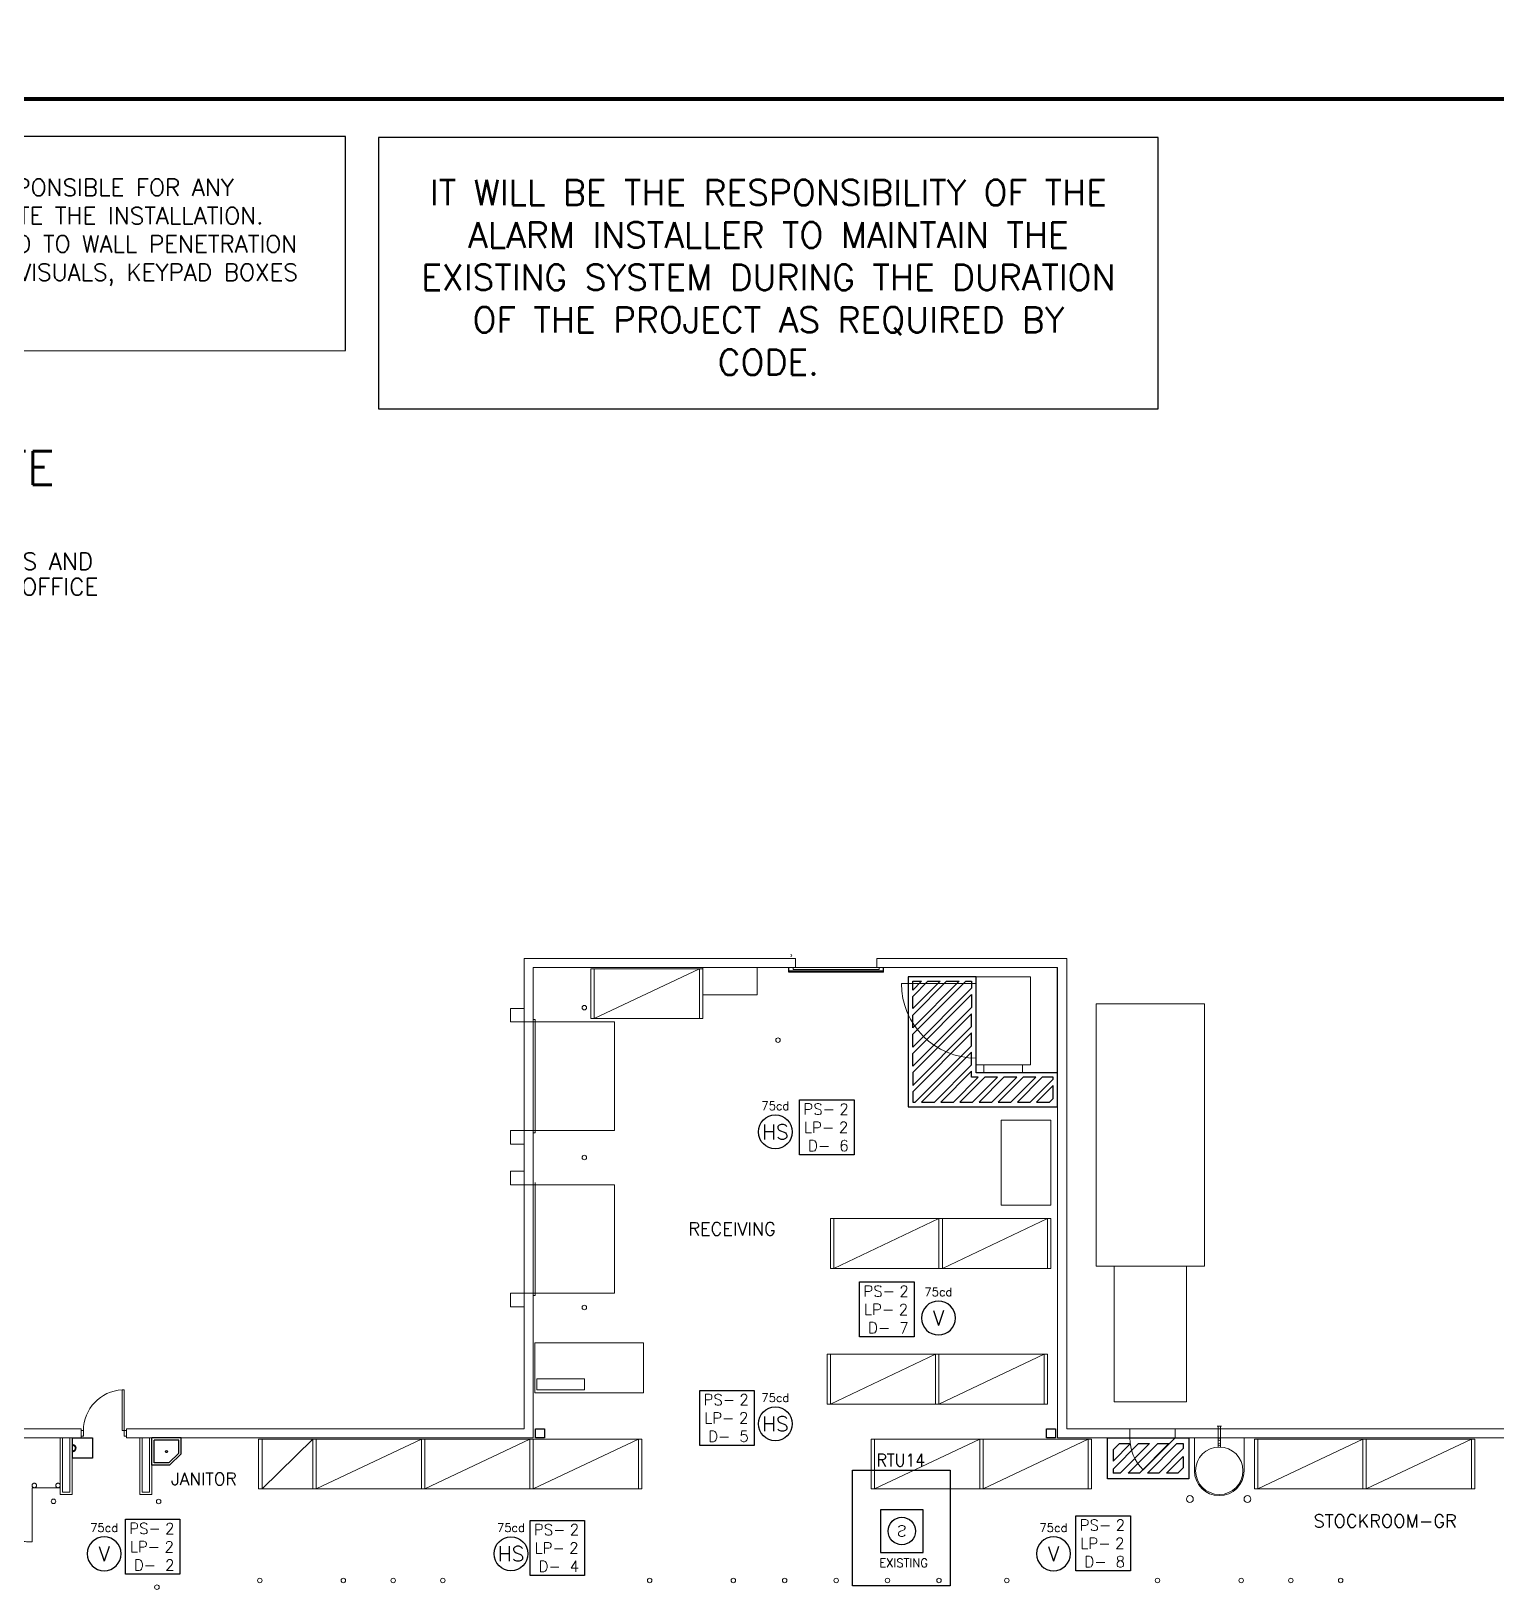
# Model space of a CAD drawing. Header units: inches. Extents: x 0 to 5040, y 0 to 3600.
# Drawn here: x 2420 to 3717, y 2221 to 3600 of the extents above; entities that cross this region are included whole.
import ezdxf
from ezdxf.enums import TextEntityAlignment as Align

# ---------------------------------------------------------------- set-up
doc = ezdxf.new("R2010")
doc.units = ezdxf.units.IN
doc.header["$LTSCALE"] = 240
doc.header["$MEASUREMENT"] = 0
for name, pattern in [('XBORDER$0$tb 30x42$0$TB$0$DOT2', [0.125, 0, -0.125]), ('XFLOOR$0$base-fp$0$DASHDOT', [1, 0.5, -0.25, 0, -0.25]), ('XFLOOR$0$base-fp$0$DASHDOT2', [0.5, 0.25, -0.125, 0, -0.125]), ('XFLOOR$0$base-fp$0$HIDDEN', [0.375, 0.25, -0.125])]:
    doc.linetypes.add(name, pattern=pattern)
doc.layers.get('0').update_dxf_attribs({"linetype": 'CONTINUOUS'})
for name, color, linetype in [('A010-001$0$G-ANNO-SYMB', 3, 'CONTINUOUS'), ('E-ALARM', 2, 'CONTINUOUS'), ('EFP10-R$0$G-ANNO-TEXT', 2, 'CONTINUOUS'), ('G-ANNO-TEXT', 2, 'CONTINUOUS'), ('INITIATING', 4, 'CONTINUOUS'), ('LEADER', 4, 'CONTINUOUS'), ('NOTIFICATION', 6, 'CONTINUOUS'), ('XBORDER$0$tb 30x42$0$g-anno-symb', 3, 'CONTINUOUS'), ('XFLOOR$0$base-fp$0$S-COLS_EXST', 8, 'CONTINUOUS')]:
    doc.layers.add(name, color=color, linetype=linetype)
for name, color, linetype, lineweight in [('XFLOOR$0$base-fp$0$A-CURB-INTR_EXST', 8, 'CONTINUOUS', 18), ('XFLOOR$0$base-fp$0$A-DOOR-EXTR_EXST', 8, 'CONTINUOUS', 18), ('XFLOOR$0$base-fp$0$A-DOOR-INTR_EXST', 8, 'CONTINUOUS', 18), ('XFLOOR$0$base-fp$0$A-EQPM-EXTR_EXST', 8, 'CONTINUOUS', 18), ('XFLOOR$0$base-fp$0$A-EQPM-INTR', 8, 'CONTINUOUS', 25), ('XFLOOR$0$base-fp$0$A-EQPM-INTR_EXST', 8, 'CONTINUOUS', 18), ('XFLOOR$0$base-fp$0$A-EQPM-INTR_TACTILE', 8, 'CONTINUOUS', 25), ('XFLOOR$0$base-fp$0$A-EQPM-RACK_EXST', 8, 'CONTINUOUS', 18), ('XFLOOR$0$base-fp$0$A-FLOR-PATT', 8, 'CONTINUOUS', 25), ('XFLOOR$0$base-fp$0$A-FLOR-PFIX', 8, 'CONTINUOUS', 25), ('XFLOOR$0$base-fp$0$A-FNCE-INTR_EXST', 8, 'XFLOOR$0$base-fp$0$DASHDOT', 18), ('XFLOOR$0$base-fp$0$A-SOFF-EXTR_EXST', 8, 'XFLOOR$0$base-fp$0$HIDDEN', 18), ('XFLOOR$0$base-fp$0$A-WALL-8PLY', 8, 'XFLOOR$0$base-fp$0$DASHDOT2', 50), ('XFLOOR$0$base-fp$0$A-WALL-EXTR_EXST', 8, 'CONTINUOUS', 18), ('XFLOOR$0$base-fp$0$A-WALL-INTR_EXST', 8, 'CONTINUOUS', 18)]:
    doc.layers.add(name, color=color, linetype=linetype, lineweight=lineweight)
doc.styles.add('A010-001$0$SIMPLEX', font='simplex.shx')
doc.styles.add('EFP10-R$0$SIMPLEX', font='simplex.shx', dxfattribs={"height": 11.25})
doc.styles.add('NORMAL', font='romans.shx')
doc.styles.add('ROMANS', font='romans.shx', dxfattribs={"width": 0.9})
doc.styles.add('SIMPLEX', font='simplex.shx', dxfattribs={"height": 0.09375})

# ---------------------------------------------------------------- blocks, each defined once
blk = doc.blocks.new('XBORDER')
at = {"layer": 'XBORDER$0$tb 30x42$0$g-anno-symb', "linetype": 'XBORDER$0$tb 30x42$0$TB$0$DOT2'}
blk.add_lwpolyline([(0, 0), (42, 0), (42, 30), (0, 30)], close=True, dxfattribs=at)
at = {"layer": 'XBORDER$0$tb 30x42$0$g-anno-symb', "color": 7, "const_width": 0.0312}
blk.add_lwpolyline([(39.25, 0.5), (39.25, 29.5), (1.25, 29.5), (1.25, 0.5)], close=True, dxfattribs=at)
blk = doc.blocks.new('*U122')
for p, q in [((-3, 0), (-3, 44)), ((-3, 44), (0, 44)), ((0, 0), (0, 44)), ((93, 44), (0, 44)), ((0, 0), (93, 44)), ((93, 44), (93, 0)), ((93, 44), (96, 44)), ((96, 44), (96, 0)), ((-3, 0), (0, 0)), ((0, 0), (93, 0)), ((93, 0), (96, 0))]:
    blk.add_line(p, q)
blk = doc.blocks.new('*U127')
for p, q in [((-3, 0), (-3, 44)), ((-3, 44), (0, 44)), ((0, 0), (0, 44)), ((45, 44), (0, 44)), ((0, 0), (45, 44)), ((45, 44), (45, 0)), ((45, 44), (48, 44)), ((48, 44), (48, 0)), ((-3, 0), (0, 0)), ((0, 0), (45, 0)), ((45, 0), (48, 0))]:
    blk.add_line(p, q)
blk = doc.blocks.new('XFLOOR$0$base-fp$0$Compactor Striping')
for p, q in [((24, 24), (60, 24)), ((24, -48), (24, 24)), ((29, 13.5), (29, 19)), ((29, 19), (33.4, 19)), ((33.4, 19), (55, -2.6)), ((40.4, 19), (50.3, 19)), ((40.4, 19), (55, 4.4)), ((50.3, 19), (55, 14.3)), ((55, 14.3), (55, 4.4)), ((60, 24), (60, -48)), ((29, 13.5), (55, -12.5)), ((29, -3.5), (29, 6.4)), ((29, -3.5), (29, 6.4)), ((29, 6.4), (55, -19.6)), ((29, -3.5), (55, -29.5)), ((29, -20.5), (29, -10.6)), ((29, -20.5), (29, -10.6)), ((29, -10.6), (55, -36.6)), ((55, -2.6), (55, -12.5)), ((29, -20.5), (51.5, -43)), ((29, -37.4), (29, -27.5)), ((29, -37.4), (29, -27.5)), ((29, -27.5), (44.5, -43)), ((55, -19.6), (55, -29.5)), ((29, -37.4), (34.6, -43)), ((55, -36.6), (55, -43)), ((60, -48), (24, -48)), ((34.6, -43), (44.5, -43)), ((51.5, -43), (55, -43))]:
    blk.add_line(p, q)
blk = doc.blocks.new('XFLOOR$0$base-fp$0$A$C6A2621E2')
at = {"layer": 'XFLOOR$0$base-fp$0$A-FLOR-PFIX'}
for p, q in [((0, 10.3), (0, 26)), ((0, 26), (24, 26)), ((2, 11), (2, 24)), ((2, 24), (22, 24)), ((22, 2), (22, 24)), ((24, 0), (24, 26)), ((10, 0), (0, 10.3)), ((10.7, 2), (2, 11)), ((10, 0), (24, 0)), ((10.7, 2), (22, 2))]:
    blk.add_line(p, q, dxfattribs=at)
blk.add_circle((12, 13), 1, dxfattribs=at)
blk = doc.blocks.new('XFLOOR$0$base-fp$0$TACTILE_SIGN')
at = {"layer": 'XFLOOR$0$base-fp$0$A-EQPM-INTR_TACTILE'}
h = blk.add_hatch(color=256, dxfattribs=at)
h.dxf.hatch_style = 1
edge = h.paths.add_edge_path()
edge.add_line((-5902, 3128.1), (-5896, 3128.1))
edge.add_arc((-5899, 3128.5), 3.02, 353.0722, 546.9278)
edge = h.paths.add_edge_path(flags=16)
edge.add_arc((-5899, 3128.6), 2.4, -0.0736, 180.0736, ccw=False)
edge.add_line((-5896.6, 3128.6), (-5901.4, 3128.6))
at = {"layer": 'XFLOOR$0$base-fp$0$A-EQPM-INTR_TACTILE', "color": 8, "linetype": 'XFLOOR$0$base-fp$0$HIDDEN'}
for p, q in [((-5908, 3128.1), (-5908, 3146.1)), ((-5908, 3146.1), (-5890, 3146.1)), ((-5890, 3146.1), (-5890, 3128.1)), ((-5908, 3128.1), (-5890, 3128.1))]:
    blk.add_line(p, q, dxfattribs=at)
at = {"layer": 'XFLOOR$0$base-fp$0$A-EQPM-INTR_TACTILE'}
for centre, radius, start, end in [((-5899, 3128.5), 3.02, 353.0722, 186.9278), ((-5899, 3128.6), 2.41, 356.4623, 183.5377)]:
    blk.add_arc(centre, radius, start, end, dxfattribs=at)
blk = doc.blocks.new('XFLOOR')
at = {"layer": 'XFLOOR$0$base-fp$0$A-CURB-INTR_EXST', "color": 8, "extrusion": (0, 0, -1)}
for centre, radius in [((-1246.2, 2674.8), 2), ((-1417.6, 2646.1), 2), ((-1417.6, 2646.1), 2), ((-1246.2, 2542.2), 2), ((-1246.2, 2409.6), 2), ((-1782, 2240.2), 3), ((-1832.9, 2240.2), 3), ((-959, 2168.2), 2), ((-1033, 2168.2), 2), ((-1077, 2168.2), 2), ((-1121, 2168.2), 2), ((-1304, 2168.2), 2), ((-1378, 2168.2), 2), ((-1423.5, 2168.2), 2), ((-1469, 2168.2), 2), ((-1514.5, 2168.2), 2), ((-1560, 2168.2), 2), ((-1620, 2168.2), 2), ((-1753.4, 2168.2), 2), ((-1827.4, 2168.2), 2), ((-1871.4, 2168.2), 2), ((-1915.4, 2168.2), 2)]:
    blk.add_circle(centre, radius, dxfattribs=at)
at = {"layer": 'XFLOOR$0$base-fp$0$A-CURB-INTR_EXST', "color": 8}
for centre in [(776.5, 2238.2), (869.5, 2238), (868, 2162.2)]:
    blk.add_circle(centre, 2, dxfattribs=at)
at = {"layer": 'XFLOOR$0$base-fp$0$A-DOOR-EXTR_EXST', "color": 8}
for p, q in [((1201, 2664.2), (1201, 2564.2)), ((1202.8, 2664.2), (1201, 2664.2)), ((1202.8, 2564.2), (1202.8, 2664.2)), ((1201, 2564.2), (1202.8, 2564.2)), ((1201, 2520.2), (1201, 2420.2)), ((1202.8, 2420.2), (1202.8, 2520.2)), ((1201, 2420.2), (1202.8, 2420.2)), ((1769, 2294.2), (1740.7, 2265.9))]:
    blk.add_line(p, q, dxfattribs=at)
blk.add_lwpolyline([(1431, 2708.5), (1431, 2710.2), (1507, 2710.2), (1507, 2708.5)], close=True, dxfattribs=at)
blk.add_arc((1768.1, 2293.8), 39.1, 179.3877, 225.5278, dxfattribs=at)
at = {"layer": 'XFLOOR$0$base-fp$0$A-DOOR-INTR_EXST', "color": 8}
for p, q in [((837.3, 2336.7), (839, 2336.7)), ((837.3, 2300.7), (837.3, 2336.7)), ((839, 2336.7), (839, 2300.7)), ((801, 2300.7), (803, 2300.7)), ((803, 2295.7), (801, 2295.7)), ((803, 2300.7), (803, 2295.7)), ((837.3, 2300.7), (839, 2300.7)), ((839, 2300.7), (839, 2295.7)), ((839, 2300.7), (841, 2300.7)), ((839, 2295.7), (841, 2295.7))]:
    blk.add_line(p, q, dxfattribs=at)
blk.add_arc((839, 2300.8), 36, 92.7863, 180.0677, dxfattribs=at)
at = {"layer": 'XFLOOR$0$base-fp$0$A-EQPM-EXTR_EXST', "color": 8}
for p, q in [((1699, 2678.2), (1795, 2678.2)), ((1699, 2446.2), (1699, 2678.2)), ((1795, 2678.2), (1795, 2446.2)), ((1180.9, 2674.2), (1193, 2674.2)), ((1180.9, 2662.2), (1180.9, 2674.2)), ((1193, 2662.2), (1180.9, 2662.2)), ((1193, 2566.2), (1193, 2662.2)), ((1180.9, 2554.2), (1180.9, 2566.2)), ((1180.9, 2566.2), (1193, 2566.2)), ((1193, 2554.2), (1180.9, 2554.2)), ((1180.9, 2530.2), (1193, 2530.2)), ((1180.9, 2518.2), (1180.9, 2530.2)), ((1193, 2518.2), (1180.9, 2518.2)), ((1193, 2422.2), (1193, 2518.2)), ((1795, 2446.2), (1699, 2446.2)), ((1715, 2326.2), (1715, 2446.2)), ((1779, 2446.2), (1779, 2326.2)), ((1180.9, 2422.2), (1193, 2422.2)), ((1180.9, 2410.2), (1180.9, 2422.2)), ((1193, 2410.2), (1180.9, 2410.2)), ((1779, 2326.2), (1715, 2326.2))]:
    blk.add_line(p, q, dxfattribs=at)
blk.add_arc((1429, 2720.9), 0.793, 270, 90, dxfattribs=at)
at = {"layer": 'XFLOOR$0$base-fp$0$A-EQPM-INTR', "color": 8}
for p, q in [((1427, 2706.2), (1427, 2710.2)), ((1511, 2707.2), (1427, 2707.2)), ((1511, 2706.2), (1427, 2706.2)), ((1511, 2706.2), (1511, 2710.2))]:
    blk.add_line(p, q, dxfattribs=at)
at = {"layer": 'XFLOOR$0$base-fp$0$A-EQPM-INTR_EXST', "color": 8}
for p, q in [((1351, 2710.2), (1399, 2710.2)), ((1351, 2686.2), (1351, 2710.2)), ((1399, 2710.2), (1399, 2686.2)), ((1592.8, 2696.2), (1526.8, 2696.2)), ((1399, 2686.2), (1351, 2686.2)), ((1273, 2662.2), (1201, 2662.2)), ((1273, 2662.2), (1273, 2566.2)), ((1273, 2566.2), (1201, 2566.2)), ((1273, 2518.2), (1201, 2518.2)), ((1273, 2518.2), (1273, 2422.2)), ((1273, 2422.2), (1201, 2422.2)), ((1806, 2304.6), (1810, 2304.6)), ((1806, 2304.6), (1810, 2304.6)), ((1807, 2286.2), (1807, 2304.6)), ((1809, 2286.2), (1809, 2304.6)), ((1786, 2265.2), (1786, 2294.2)), ((1807, 2286.2), (1807, 2288.6)), ((1807, 2286.2), (1807, 2288.6)), ((1809, 2286.2), (1809, 2288.6)), ((1809, 2286.2), (1809, 2288.6)), ((1830, 2265.2), (1830, 2294.2))]:
    blk.add_line(p, q, dxfattribs=at)
for points in [[(1641, 2702.2), (1641, 2624.2), (1592.8, 2624.2), (1592.8, 2702.2)], [(1599.8, 2624.2), (1599.8, 2617.2), (1634, 2617.2), (1634, 2624.2)], [(1659, 2500.2), (1659, 2575.2), (1615, 2575.2), (1615, 2500.2)], [(1202.5, 2334.2), (1298.5, 2334.2), (1298.5, 2378.2), (1202.5, 2378.2)], [(1204.3, 2346.6), (1246.4, 2346.6), (1246.4, 2336.8), (1204.3, 2336.8)]]:
    blk.add_lwpolyline(points, close=True, dxfattribs=at)
for centre, radius in [((1808, 2293), 1), ((1808, 2288.6), 1), ((1808, 2288.6), 1), ((1808, 2265.2), 21)]:
    blk.add_circle(centre, radius, dxfattribs=at)
for centre, radius, end in [((1592.8, 2696.2), 66, 270), ((1808, 2265.2), 22, 0)]:
    blk.add_arc(centre, radius, 180, end, dxfattribs=at)
at = {"layer": 'XFLOOR$0$base-fp$0$A-FLOR-PATT', "color": 8}
for points in [[(1592.8, 2702.2), (1532.8, 2702.2), (1532.8, 2587.2), (1665, 2587.2), (1665, 2617.2), (1592.8, 2617.2), (1592.8, 2702.2)], [(1588.8, 2692), (1536.8, 2640), (1536.8, 2651.3), (1583.7, 2698.2), (1588.8, 2698.2), (1588.8, 2692)], [(1578, 2698.2), (1536.8, 2657), (1536.8, 2668.3), (1566.7, 2698.2), (1578, 2698.2)], [(1561, 2698.2), (1536.8, 2674), (1536.8, 2684.8), (1550.2, 2698.2), (1561, 2698.2)], [(1544.6, 2698.2), (1536.8, 2690.4), (1536.8, 2698.2), (1544.6, 2698.2)], [(1588.8, 2675), (1536.8, 2623), (1536.8, 2623), (1536.8, 2634.4), (1588.8, 2686.4), (1588.8, 2675)]]:
    blk.add_lwpolyline(points, dxfattribs=at)
for points in [[(1588.8, 2658.1), (1588.8, 2669.4), (1536.8, 2617.4), (1536.8, 2606.1)], [(1588.8, 2652.4), (1536.8, 2600.4), (1536.8, 2591.2), (1538.9, 2591.2), (1588.8, 2641.1)], [(1588.8, 2635.4), (1544.5, 2591.2), (1555.9, 2591.2), (1588.8, 2624.1)], [(1588.8, 2618.5), (1561.5, 2591.2), (1572.8, 2591.2), (1594.8, 2613.2), (1588.8, 2613.2)], [(1611.8, 2613.2), (1600.5, 2613.2), (1578.5, 2591.2), (1589.8, 2591.2)], [(1628.8, 2613.2), (1617.5, 2613.2), (1595.5, 2591.2), (1606.8, 2591.2)], [(1645.7, 2613.2), (1634.4, 2613.2), (1612.4, 2591.2), (1623.7, 2591.2)], [(1661, 2611.5), (1661, 2613.2), (1651.4, 2613.2), (1629.4, 2591.2), (1640.7, 2591.2)], [(1661, 2594.6), (1661, 2605.9), (1646.4, 2591.2), (1657.7, 2591.2)]]:
    blk.add_lwpolyline(points, close=True, dxfattribs=at)
at = {"layer": 'XFLOOR$0$base-fp$0$A-FNCE-INTR_EXST', "color": 8}
for p, q in [((757.5, 2250.2), (782.5, 2250.2)), ((757.5, 2202.2), (757.5, 2250.2))]:
    blk.add_line(p, q, dxfattribs=at)
at = {"layer": 'XFLOOR$0$base-fp$0$A-FNCE-INTR_EXST', "color": 8, "extrusion": (0, 0, -1)}
for centre in [(-759.5, 2252.2), (-780.5, 2252.2)]:
    blk.add_circle(centre, 2, dxfattribs=at)
at = {"layer": 'XFLOOR$0$base-fp$0$A-FNCE-INTR_EXST', "color": 8}
blk.add_arc((757.5, 2250.2), 48, 180.0068, 269.9932, dxfattribs=at)
at = {"layer": 'XFLOOR$0$base-fp$0$A-SOFF-EXTR_EXST', "color": 8}
for p, q in [((1765, 2294.2), (1725, 2294.2)), ((1769, 2302.2), (1729, 2302.2))]:
    blk.add_line(p, q, dxfattribs=at)
at = {"layer": 'XFLOOR$0$base-fp$0$A-WALL-8PLY', "color": 8, "const_width": 0.05, "flags": 128}
blk.add_lwpolyline([(1664, 2710.2), (1664, 2617.2)], dxfattribs=at)
at = {"layer": 'XFLOOR$0$base-fp$0$A-WALL-EXTR_EXST', "color": 8}
for p, q in [((1193, 2718.2), (1433, 2718.2)), ((1193, 2662.2), (1193, 2718.2)), ((1433, 2710.2), (1433, 2718.2)), ((1505, 2718.2), (1673, 2718.2)), ((1505, 2710.2), (1505, 2718.2)), ((1673, 2718.2), (1673, 2302.2)), ((1201, 2710.2), (1433, 2710.2)), ((1201, 2662.2), (1201, 2710.2)), ((1505, 2710.2), (1665, 2710.2)), ((1665, 2710.2), (1665, 2294.2)), ((1193, 2662.2), (1201, 2662.2)), ((1193, 2518.2), (1193, 2566.2)), ((1193, 2566.2), (1201, 2566.2)), ((1201, 2518.2), (1201, 2566.2)), ((1193, 2518.2), (1201, 2518.2)), ((1193, 2422.2), (1193, 2302.2)), ((1193, 2422.2), (1201, 2422.2)), ((1201, 2422.2), (1201, 2294.2)), ((801, 2302.2), (173, 2302.2)), ((801, 2294.2), (173, 2294.2)), ((801, 2294.2), (801, 2302.2)), ((841, 2302.2), (1193, 2302.2)), ((841, 2294.2), (841, 2302.2)), ((841, 2294.2), (1201, 2294.2)), ((1729, 2294.2), (1665, 2294.2)), ((1729, 2302.2), (1673, 2302.2)), ((1729, 2302.2), (1769, 2302.2)), ((1729, 2302.2), (1729, 2294.2)), ((1729, 2294.2), (1769, 2294.2)), ((1769, 2302.2), (1769, 2294.2)), ((2417, 2302.2), (1769, 2302.2)), ((2417, 2294.2), (1769, 2294.2))]:
    blk.add_line(p, q, dxfattribs=at)
at = {"layer": 'XFLOOR$0$base-fp$0$A-WALL-INTR_EXST', "color": 8}
for p, q in [((782.5, 2244.2), (782.5, 2294.2)), ((784.5, 2246.2), (784.5, 2294.2)), ((791, 2294.2), (791, 2246.2)), ((793, 2294.2), (793, 2244.2)), ((853, 2244.2), (853, 2294.2)), ((855, 2246.2), (855, 2294.2)), ((861.5, 2294.2), (861.5, 2246.2)), ((863.5, 2270.2), (863.5, 2244.2)), ((793, 2244.2), (782.5, 2244.2)), ((791, 2246.2), (784.5, 2246.2)), ((863.5, 2244.2), (853, 2244.2)), ((861.5, 2246.2), (855, 2246.2))]:
    blk.add_line(p, q, dxfattribs=at)
at = {"layer": 'XFLOOR$0$base-fp$0$S-COLS_EXST', "color": 8}
for p, q in [((1203, 2302.2), (1211, 2302.2)), ((1203, 2294.2), (1203, 2302.2)), ((1211, 2294.2), (1203, 2294.2)), ((1211, 2302.2), (1211, 2294.2)), ((1655, 2302.2), (1663, 2302.2)), ((1655, 2294.2), (1655, 2302.2)), ((1663, 2294.2), (1655, 2294.2)), ((1663, 2302.2), (1663, 2294.2))]:
    blk.add_line(p, q, dxfattribs=at)
at = {"layer": 'XFLOOR$0$base-fp$0$A-EQPM-INTR_TACTILE', "color": 8, "rotation": 270}
blk.add_blockref('XFLOOR$0$base-fp$0$TACTILE_SIGN', (-2335.1, -3613.8), dxfattribs=at)
at = {"layer": 'XFLOOR$0$base-fp$0$A-EQPM-RACK_EXST', "color": 8}
for name, p in [('*U122', (1255, 2665.2)), ('*U122', (1467, 2444.2)), ('*U122', (1563, 2444.2)), ('*U122', (1464, 2324.2)), ('*U122', (1560, 2324.2)), ('*U127', (961, 2249.2)), ('*U122', (1009, 2249.2)), ('*U122', (1105, 2249.2)), ('*U122', (1201, 2249.2)), ('*U122', (1503, 2249.2)), ('*U122', (1599, 2249.2)), ('*U122', (1842.1, 2249.2)), ('*U122', (1938.1, 2249.2))]:
    blk.add_blockref(name, p, dxfattribs=at)
at = {"layer": 'XFLOOR$0$base-fp$0$A-FLOR-PATT', "color": 8, "rotation": 270}
blk.add_blockref('XFLOOR$0$base-fp$0$Compactor Striping', (1757, 2318.2), dxfattribs=at)
at = {"layer": 'XFLOOR$0$base-fp$0$A-FLOR-PFIX', "color": 8, "rotation": 90}
blk.add_blockref('XFLOOR$0$base-fp$0$A$C6A2621E2', (889.5, 2270.2), dxfattribs=at)
blk = doc.blocks.new('PC2R')
at = {"layer": 'NOTIFICATION'}
blk.add_circle((0, 0), 0.125, dxfattribs=at)
at = {"layer": 'NOTIFICATION', "color": 2, "style": 'ROMANS'}
blk.add_text('HS', height=0.1094, dxfattribs=at).set_placement((0, 0), align=Align.MIDDLE)
blk.add_attdef('115CD', text='', height=0.0625, dxfattribs=at).set_placement((0, 0.161), align=Align.CENTER)
blk = doc.blocks.new('SCR')
at = {"layer": 'NOTIFICATION'}
blk.add_circle((0, 0), 0.125, dxfattribs=at)
at = {"layer": 'NOTIFICATION', "color": 2, "style": 'ROMANS'}
blk.add_text('V', height=0.109, dxfattribs=at).set_placement((0, 0), align=Align.MIDDLE)
blk.add_attdef('115CD', text='', height=0.0625, dxfattribs=at).set_placement((0, 0.161), align=Align.CENTER)
blk = doc.blocks.new('A$C5E320BCF')
at = {"layer": 'NOTIFICATION'}
blk.add_lwpolyline([(0, 0.406), (0.402, 0.406), (0.402, 0), (0, 0)], close=True, dxfattribs=at)
at = {"layer": 'NOTIFICATION', "color": 2, "insert": (0.144, 0.202), "char_height": 0.081, "width": 0.67686, "attachment_point": 5, "style": 'NORMAL'}
blk.add_mtext('PS-\\PLP-\\PD-', dxfattribs=at)
at = {"layer": 'NOTIFICATION', "color": 2, "style": 'NORMAL', "flags": 4}
for tag, p in [('PS', (0.296, 0.337)), ('LP', (0.296, 0.202)), ('D', (0.296, 0.067))]:
    blk.add_attdef(tag, text='', height=0.081, dxfattribs=at).set_placement(p, align=Align.MIDDLE_LEFT)
blk = doc.blocks.new('D4120')
at = {"layer": 'INITIATING'}
blk.add_lwpolyline([(-0.156, -0.159), (0.158, -0.159), (0.158, 0.155), (-0.156, 0.155)], close=True, dxfattribs=at)
blk.add_circle((0, 0), 0.101, dxfattribs=at)
at = {"layer": 'INITIATING', "color": 2, "style": 'SIMPLEX', "text_generation_flag": 2, "flags": 8}
blk.add_attdef('S', text='', height=0.081, dxfattribs=at).set_placement((0, 0), align=Align.MIDDLE_CENTER)

msp = doc.modelspace()

# ---------------------------------------------------------------- linework, layer by layer
at = {"color": 2}
msp.add_lwpolyline([(3147.2, 2327.1), (3233.5, 2327.1), (3233.5, 2224.9), (3147.2, 2224.9)], close=True, dxfattribs=at)
at = {"layer": 'E-ALARM'}
for points in [[(2008.7, 3317.3), (2698.7, 3317.5), (2698.7, 3506.8), (2008.7, 3506.8)], [(2727.7, 3266), (3417.7, 3266), (3417.7, 3506), (2727.7, 3506)]]:
    msp.add_lwpolyline(points, close=True, dxfattribs=at)

# ---------------------------------------------------------------- block references
ref = msp.add_blockref('D4120', (3190.8, 2273.4), dxfattribs=dict(xscale=120, yscale=120, zscale=120))
ref.add_attrib('S', 'S', dxfattribs={"layer": 'INITIATING', "color": 2, "height": 9.72, "style": 'SIMPLEX', "text_generation_flag": 2}).set_placement((3190.8, 2273.4), align=Align.MIDDLE_CENTER)
at = {"layer": 'LEADER', "xscale": 120, "yscale": 120, "zscale": 120}
msp.add_blockref('XBORDER', (0, 0), dxfattribs=at)
at = {"layer": 'LEADER'}
msp.add_blockref('XFLOOR', (1663.7, 61.5), dxfattribs=at)
at = {"layer": 'NOTIFICATION', "xscale": 120, "yscale": 120, "zscale": 120}
for p in [(3078.9, 2626.4), (3078.9, 2368.2), (2845, 2253.3)]:
    msp.add_blockref('PC2R', p, dxfattribs=at).add_auto_attribs({'115CD': '75cd'})
at = {"layer": 'NOTIFICATION'}
ref = msp.add_blockref('A$C5E320BCF', (3100.4, 2606.1), dxfattribs=dict(at, xscale=120, yscale=120, zscale=120))
ref.add_attrib('PS', '2', dxfattribs={"color": 2, "height": 9.72, "style": 'NORMAL', "flags": 4}).set_placement((3135.5, 2646.5), align=Align.MIDDLE_LEFT)
ref.add_attrib('LP', '2', dxfattribs={"color": 2, "height": 9.72, "style": 'NORMAL', "flags": 4}).set_placement((3135.1, 2630.4), align=Align.MIDDLE_LEFT)
ref.add_attrib('D', '6', dxfattribs={"color": 2, "height": 9.72, "style": 'NORMAL', "flags": 4}).set_placement((3135.5, 2614.2), align=Align.MIDDLE_LEFT)
ref = msp.add_blockref('A$C5E320BCF', (3153.5, 2445.1), dxfattribs=dict(at, xscale=120, yscale=120, zscale=120))
ref.add_attrib('PS', '2', dxfattribs={"color": 2, "height": 9.72, "style": 'NORMAL', "flags": 4}).set_placement((3188.6, 2485.5), align=Align.MIDDLE_LEFT)
ref.add_attrib('LP', '2', dxfattribs={"color": 2, "height": 9.72, "style": 'NORMAL', "flags": 4}).set_placement((3188.1, 2469.3), align=Align.MIDDLE_LEFT)
ref.add_attrib('D', '7', dxfattribs={"color": 2, "height": 9.72, "style": 'NORMAL', "flags": 4}).set_placement((3188.6, 2453.1), align=Align.MIDDLE_LEFT)
ref = msp.add_blockref('SCR', (3223.2, 2461.8), dxfattribs=dict(at, xscale=-120, yscale=120, zscale=120))
ref.add_attrib('115CD', '75cd', dxfattribs={"color": 2, "height": 7.5, "style": 'ROMANS'}).set_placement((3223.2, 2481.1), align=Align.CENTER)
ref = msp.add_blockref('A$C5E320BCF', (3012, 2349.1), dxfattribs=dict(at, xscale=120, yscale=120, zscale=120))
ref.add_attrib('PS', '2', dxfattribs={"color": 2, "height": 9.72, "style": 'NORMAL', "flags": 4}).set_placement((3047.1, 2389.6), align=Align.MIDDLE_LEFT)
ref.add_attrib('LP', '2', dxfattribs={"color": 2, "height": 9.72, "style": 'NORMAL', "flags": 4}).set_placement((3046.7, 2373.4), align=Align.MIDDLE_LEFT)
ref.add_attrib('D', '5', dxfattribs={"color": 2, "height": 9.72, "style": 'NORMAL', "flags": 4}).set_placement((3047.1, 2357.2), align=Align.MIDDLE_LEFT)
ref = msp.add_blockref('SCR', (2485, 2253.3), dxfattribs=dict(at, xscale=-120, yscale=120, zscale=120))
ref.add_attrib('115CD', '75cd', dxfattribs={"color": 2, "height": 7.5, "style": 'ROMANS'}).set_placement((2485, 2272.6), align=Align.CENTER)
ref = msp.add_blockref('A$C5E320BCF', (2503.8, 2235.2), dxfattribs=dict(at, xscale=120, yscale=120, zscale=120))
ref.add_attrib('PS', '2', dxfattribs={"color": 2, "height": 9.72, "style": 'NORMAL', "flags": 4}).set_placement((2538.9, 2275.6), align=Align.MIDDLE_LEFT)
ref.add_attrib('LP', '2', dxfattribs={"color": 2, "height": 9.72, "style": 'NORMAL', "flags": 4}).set_placement((2538.4, 2259.4), align=Align.MIDDLE_LEFT)
ref.add_attrib('D', '2', dxfattribs={"color": 2, "height": 9.72, "style": 'NORMAL', "flags": 4}).set_placement((2538.9, 2243.2), align=Align.MIDDLE_LEFT)
ref = msp.add_blockref('A$C5E320BCF', (2861.9, 2234.1), dxfattribs=dict(at, xscale=120, yscale=120, zscale=120))
ref.add_attrib('PS', '2', dxfattribs={"color": 2, "height": 9.72, "style": 'NORMAL', "flags": 4}).set_placement((2897, 2274.6), align=Align.MIDDLE_LEFT)
ref.add_attrib('LP', '2', dxfattribs={"color": 2, "height": 9.72, "style": 'NORMAL', "flags": 4}).set_placement((2896.5, 2258.4), align=Align.MIDDLE_LEFT)
ref.add_attrib('D', '4', dxfattribs={"color": 2, "height": 9.72, "style": 'NORMAL', "flags": 4}).set_placement((2897, 2242.2), align=Align.MIDDLE_LEFT)
ref = msp.add_blockref('SCR', (3325, 2253.3), dxfattribs=dict(at, xscale=-120, yscale=120, zscale=120))
ref.add_attrib('115CD', '75cd', dxfattribs={"color": 2, "height": 7.5, "style": 'ROMANS'}).set_placement((3325, 2272.6), align=Align.CENTER)
ref = msp.add_blockref('A$C5E320BCF', (3344.9, 2238.2), dxfattribs=dict(at, xscale=120, yscale=120, zscale=120))
ref.add_attrib('PS', '2', dxfattribs={"color": 2, "height": 9.72, "style": 'NORMAL', "flags": 4}).set_placement((3380, 2278.6), align=Align.MIDDLE_LEFT)
ref.add_attrib('LP', '2', dxfattribs={"color": 2, "height": 9.72, "style": 'NORMAL', "flags": 4}).set_placement((3379.5, 2262.5), align=Align.MIDDLE_LEFT)
ref.add_attrib('D', '8', dxfattribs={"color": 2, "height": 9.72, "style": 'NORMAL', "flags": 4}).set_placement((3380, 2246.3), align=Align.MIDDLE_LEFT)

# ---------------------------------------------------------------- texts
at = {"layer": 'A010-001$0$G-ANNO-SYMB', "attachment_point": 2, "style": 'A010-001$0$SIMPLEX'}
for s, insert, char_height, width in [('RECEIVING', (3040.6, 2546.4), 11.5, 103.371), ('JANITOR', (2573.3, 2325), 11, 103.371), ('STOCKROOM-GR', (3618.5, 2288), 11.5, 178.116)]:
    msp.add_mtext(s, dxfattribs=dict(at, insert=insert, char_height=char_height, width=width))
at = {"layer": 'E-ALARM', "attachment_point": 2, "style": 'SIMPLEX'}
for s, width, insert, char_height in [('THE ALARM INSTALLER IS RESPONSIBLE FOR ANY ASSOCIATED CONDUIT TO COMPLETE THE INSTALLATION.  THIS WILL INCLUDE BUT NOT LIMITED TO WALL PENETRATION SLEEVES, BACK BOXES FOR AUDIO VISUALS, KEYPAD BOXES AND STUBS.', 668.286, (2353.7, 3469.3), 15), ('IT WILL BE THE RESPONSIBILITY OF THE ALARM INSTALLER TO MAINTAIN THE EXISTING SYSTEM DURING THE DURATION OF THE PROJECT AS REQUIRED BY CODE.', 677.167, (3072.7, 3468.5), 22.5)]:
    msp.add_mtext_dynamic_manual_height_columns(s, width=width, gutter_width=0.469, heights=[0], dxfattribs=dict(at, insert=insert, char_height=char_height))
at = {"layer": 'EFP10-R$0$G-ANNO-TEXT', "style": 'EFP10-R$0$SIMPLEX', "width": 0.9}
msp.add_text('RTU14', height=11.25, dxfattribs=at).set_placement((3189.9, 2330.5), align=Align.CENTER)
at = {"layer": 'EFP10-R$0$G-ANNO-TEXT', "insert": (3192.4, 2249), "char_height": 7.5, "width": 211.441, "attachment_point": 2, "style": 'EFP10-R$0$SIMPLEX'}
msp.add_mtext('EXISTING', dxfattribs=at)
at = {"layer": 'G-ANNO-TEXT', "linetype": 'Continuous', "insert": (2010.5, 3228.6), "char_height": 15, "width": 525, "attachment_point": 1, "line_spacing_factor": 0.9, "style": 'SIMPLEX'}
msp.add_mtext('{\\H2x;CEILING HEIGHT NOTE\\P\\P}CEILING HEIGHT IS 20\'-0" MAX IN SALES AND RECEIVING AREAS, AND 10\'-0" MAX IN OFFICE AND T.I. AREAS', dxfattribs=at)

doc.saveas('drawing.dxf')
